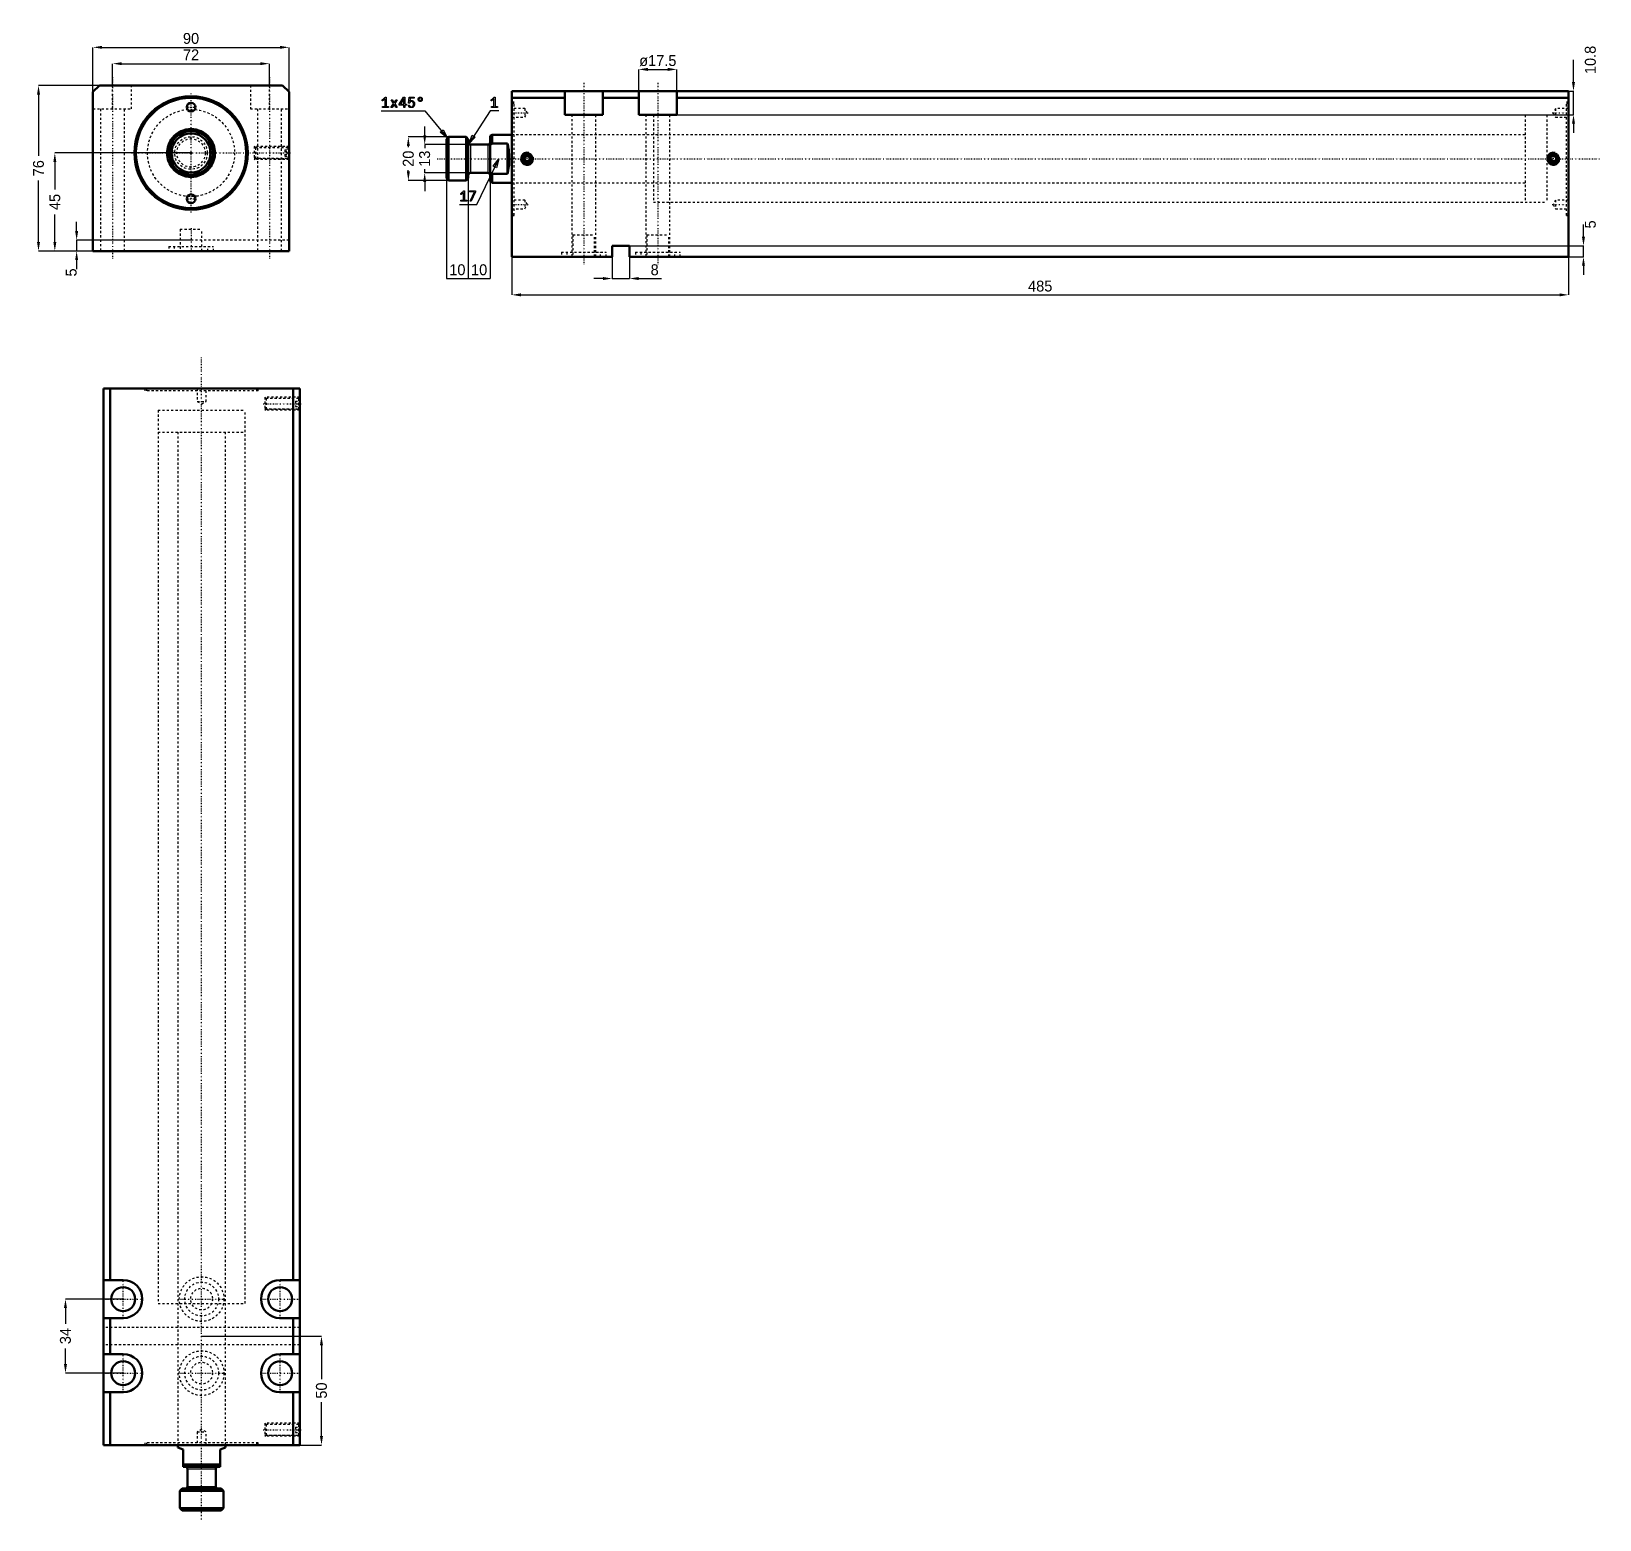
# Model space of a CAD drawing. Header units: millimetres. Extents: x -73 to 646, y -627 to 56.
import ezdxf

# ---------------------------------------------------------------- set-up
doc = ezdxf.new("R2010")
doc.units = ezdxf.units.MM
doc.linetypes.add('Center', pattern=[1.5, 0.45, -0.5, 0.05, -0.5])
doc.linetypes.add('Dashed', pattern=[2, 1, -1])
for name, color, linetype, lineweight in [('2d ConnectionPoints', 7, 'Continuous', 50), ('AM_0', 7, 'Continuous', 50), ('AM_4', 3, 'Continuous', 25), ('AM_5', 3, 'Continuous', 25), ('AM_7', 7, 'Center', 25), ('AM_9', 6, 'Dashed', 25)]:
    doc.layers.add(name, color=color, linetype=linetype, lineweight=lineweight)
doc.dimstyles.new('ISO-25', dxfattribs={"dimtxt": 2.5, "dimasz": 2.5, "dimexe": 1.25, "dimexo": 0.625, "dimtad": 1, "dimtxsty": 'Standard', "dimcen": 2.5, "dimadec": 0, "dimazin": 0, "dimtfac": 1, "dimtmove": 0, "dimatfit": 3, "dimfxl": 0, "dimarcsym": 0})

# ---------------------------------------------------------------- blocks, each defined once
blk = doc.blocks.new('1_JECX_MF_TLA_40_400_0_rod__0_in_JECX_MF_160_TLA_40_400_0__0')
at = {"layer": 'AM_0'}
for p, q in [((-8.5, 5.27), (-8.5, 6.98)), ((8.5, 6.98), (8.5, 5.27)), ((-8.5, -6.98), (-8.5, -5.27)), ((8.5, -5.27), (8.5, -6.98))]:
    blk.add_line(p, q, dxfattribs=at)
for points in [[(-8.5, 6.98), (-9.08, 6.21), (-9.58, 5.4), (-10.02, 4.54), (-10.38, 3.65), (-10.65, 2.74), (-10.85, 1.8), (-10.97, 0.84), (-11, -0.12), (-10.95, -1.07), (-10.81, -2.02), (-10.59, -2.96), (-10.3, -3.87), (-9.92, -4.75), (-9.47, -5.6), (-8.94, -6.4), (-8.5, -6.98)], [(8.5, -6.98), (9.08, -6.21), (9.58, -5.4), (10.02, -4.54), (10.38, -3.65), (10.65, -2.74), (10.85, -1.8), (10.97, -0.84), (11, 0.12), (10.95, 1.07), (10.81, 2.02), (10.59, 2.96), (10.3, 3.87), (9.92, 4.75), (9.47, 5.6), (8.94, 6.4), (8.5, 6.98)]]:
    blk.add_lwpolyline(points, dxfattribs=at)
for radius in [10, 9]:
    blk.add_circle((0, 0), radius, dxfattribs=at)
for radius, start, end in [(11, 39.40057, 140.59943), (10.5, 35.95057, 144.04943), (10.5, 215.95057, 324.04943), (11, 219.40057, 320.59943)]:
    blk.add_arc((0, 0), radius, start, end, dxfattribs=at)
at = {"layer": 'AM_9'}
for p, q in [((-8.5, 5.27), (-8.5, -5.27)), ((8.5, 5.27), (8.5, -5.27))]:
    blk.add_line(p, q, dxfattribs=at)
for radius in [7.5, 6.5]:
    blk.add_circle((0, 0), radius, dxfattribs=at)
blk = doc.blocks.new('2_JECX_MF_EXLA_40_400_0_body__0_in_JECX_MF_160_TLA_40_400_0__0')
at = {"layer": 'AM_0'}
for p, q in [((-42, 31), (-45, 28)), ((42, 31), (-42, 31)), ((45, 28), (42, 31)), ((-45, 28), (-45, -45)), ((45, -45), (45, 28)), ((-45, -45), (45, -45))]:
    blk.add_line(p, q, dxfattribs=at)
for centre, radius in [((0, 0), 26), ((0, 0), 25.3), ((0, 21), 2), ((0, -21), 2)]:
    blk.add_circle(centre, radius, dxfattribs=at)
at = {"layer": 'AM_5', "linetype": 'Dashed'}
for p, q in [((45, 3), (29, 3)), ((45, -3), (29, -3))]:
    blk.add_line(p, q, dxfattribs=at)
at = {"layer": 'AM_7'}
for p, q in [((-36, 34.8), (-36, -48.8)), ((36, 34.8), (36, -48.8)), ((0, -27.3), (0, 27.3)), ((-2.1, 21), (2.1, 21)), ((-27.3, 0), (27.3, 0)), ((28.2, 0), (45.8, 0)), ((-2.1, -21), (2.1, -21)), ((0, -34.5), (0, -45.5))]:
    blk.add_line(p, q, dxfattribs=at)
at = {"layer": 'AM_9'}
for p, q in [((-36, 20.2), (-36, 31)), ((-27.25, 20.2), (-27.25, 31)), ((27.25, 31), (27.25, 20.2)), ((36, 20.2), (36, 31)), ((-45, 20.2), (-27.25, 20.2)), ((-41.5, 20.2), (-41.5, -45)), ((-30.5, -45), (-30.5, 20.2)), ((27.25, 20.2), (45, 20.2)), ((30.5, 20.2), (30.5, -45)), ((41.5, -45), (41.5, 20.2)), ((29.54, 2.46), (29, 3)), ((29, 3), (29, -3)), ((44.5, 2.4), (29, 2.4)), ((44.46, 2.46), (29.54, 2.46)), ((29.54, 2.46), (29.54, -2.46)), ((43, 1.44), (45, 1.44)), ((43, 1.44), (43, -1.44)), ((43, 0.72), (45, 0.72)), ((45, 3), (44.46, 2.46)), ((44.46, 2.46), (44.46, -2.46)), ((45, 1.9), (44.5, 2.4)), ((44.5, 2.4), (44.5, -2.4)), ((29, -2.4), (44.5, -2.4)), ((29, -3), (29.54, -2.46)), ((29.54, -2.46), (44.46, -2.46)), ((43, -0.72), (45, -0.72)), ((43, -1.44), (45, -1.44)), ((44.46, -2.46), (45, -3)), ((44.5, -2.4), (45, -1.9)), ((-5, -35), (5, -35)), ((-5, -35), (-5, -45)), ((5, -45), (5, -35)), ((45, -40), (-45, -40)), ((-10.25, -42.9), (10.25, -42.9)), ((-10.25, -42.9), (-10.25, -45)), ((-7.75, -42.9), (-7.75, -45)), ((7.75, -45), (7.75, -42.9)), ((10.25, -45), (10.25, -42.9))]:
    blk.add_line(p, q, dxfattribs=at)
blk.add_circle((0, 0), 20, dxfattribs=at)
blk = doc.blocks.new('*D3')
at = {"layer": 'AM_5', "color": 0, "lineweight": -2}
for p, q in [((-45, 28), (-45, 48.5)), ((-40.83, 48.5), (40.83, 48.5)), ((45, 28), (45, 48.5))]:
    blk.add_line(p, q, dxfattribs=at)
at = {"layer": 'AM_5', "color": 0}
for points in [[(-40.83, 49.19), (-40.83, 47.81), (-45, 48.5)], [(40.83, 47.81), (40.83, 49.19), (45, 48.5)]]:
    blk.add_solid(points, dxfattribs=at)
at = {"layer": 'Defpoints', "color": 0}
for p in [(45, 48.5), (-45, 28), (45, 28)]:
    blk.add_point(p, dxfattribs=at)
at = {"layer": 'AM_5', "color": 0, "insert": (0, 52.55), "char_height": 5, "attachment_point": 5}
blk.add_mtext('90', dxfattribs=at)
blk = doc.blocks.new('*D4')
at = {"layer": 'AM_5', "color": 0, "lineweight": -2}
for p, q in [((-36, 31), (-36, 41)), ((-31.83, 41), (31.83, 41)), ((36, 31), (36, 41))]:
    blk.add_line(p, q, dxfattribs=at)
at = {"layer": 'AM_5', "color": 0}
for points in [[(-31.83, 41.69), (-31.83, 40.31), (-36, 41)], [(31.83, 40.31), (31.83, 41.69), (36, 41)]]:
    blk.add_solid(points, dxfattribs=at)
at = {"layer": 'Defpoints', "color": 0}
for p in [(36, 41), (-36, 31), (36, 31)]:
    blk.add_point(p, dxfattribs=at)
at = {"layer": 'AM_5', "color": 0, "insert": (0, 45.05), "char_height": 5, "attachment_point": 5}
blk.add_mtext('72', dxfattribs=at)
blk = doc.blocks.new('*D5')
at = {"layer": 'AM_5', "color": 0, "lineweight": -2}
for p, q in [((-42, 31), (-70, 31)), ((-70, 26.83), (-70, -1.31)), ((-70, -40.83), (-70, -12.69)), ((-45, -45), (-70, -45))]:
    blk.add_line(p, q, dxfattribs=at)
at = {"layer": 'AM_5', "color": 0}
for points in [[(-69.31, 26.83), (-70.69, 26.83), (-70, 31)], [(-70.69, -40.83), (-69.31, -40.83), (-70, -45)]]:
    blk.add_solid(points, dxfattribs=at)
at = {"layer": 'Defpoints', "color": 0}
for p in [(-42, 31), (-70, -45), (-45, -45)]:
    blk.add_point(p, dxfattribs=at)
at = {"layer": 'AM_5', "color": 0, "insert": (-70, -7), "char_height": 5, "attachment_point": 5, "rotation": 90}
blk.add_mtext('76', dxfattribs=at)
blk = doc.blocks.new('*D6')
at = {"layer": 'AM_5', "color": 0, "lineweight": -2}
for p, q in [((0, 0), (-62.5, 0)), ((-62.5, -4.17), (-62.5, -16.75)), ((-62.5, -40.83), (-62.5, -28.25)), ((-45, -45), (-62.5, -45))]:
    blk.add_line(p, q, dxfattribs=at)
at = {"layer": 'AM_5', "color": 0}
for points in [[(-61.81, -4.17), (-63.19, -4.17), (-62.5, 0)], [(-63.19, -40.83), (-61.81, -40.83), (-62.5, -45)]]:
    blk.add_solid(points, dxfattribs=at)
at = {"layer": 'Defpoints', "color": 0}
for p in [(0, 0), (-62.5, -45), (-45, -45)]:
    blk.add_point(p, dxfattribs=at)
at = {"layer": 'AM_5', "color": 0, "insert": (-62.5, -22.5), "char_height": 5, "attachment_point": 5, "rotation": 90}
blk.add_mtext('45', dxfattribs=at)
blk = doc.blocks.new('*D7')
at = {"layer": 'AM_5', "color": 0, "lineweight": -2}
for p, q in [((-52.5, -35.83), (-52.5, -31.67)), ((0, -40), (-52.5, -40)), ((-52.5, -40), (-52.5, -45)), ((-45, -45), (-52.5, -45)), ((-52.5, -49.17), (-52.5, -53.33))]:
    blk.add_line(p, q, dxfattribs=at)
at = {"layer": 'AM_5', "color": 0}
for points in [[(-53.19, -35.83), (-51.81, -35.83), (-52.5, -40)], [(-51.81, -49.17), (-53.19, -49.17), (-52.5, -45)]]:
    blk.add_solid(points, dxfattribs=at)
at = {"layer": 'Defpoints', "color": 0}
for p in [(0, -40), (-52.5, -45), (-45, -45)]:
    blk.add_point(p, dxfattribs=at)
at = {"layer": 'AM_5', "color": 0, "insert": (-55, -54.83), "char_height": 5, "attachment_point": 5, "rotation": 90}
blk.add_mtext('5', dxfattribs=at)
blk = doc.blocks.new('1_JECX_MF_TLA_40_400_0_rod__0_in_JECX_MF_160_TLA_40_400_0__4')
at = {"layer": 'AM_0'}
for p, q in [((-11, 0), (-11, -1.19)), ((11, -1.19), (11, 0)), ((-8.5, -2), (-11, -1.19)), ((-8.5, -10), (-8.5, -2)), ((11, -1.19), (8.5, -2)), ((8.5, -2), (8.5, -10)), ((-8.5, -9), (8.5, -9)), ((-8.5, -10), (8.5, -10)), ((-6.5, -11), (-6.5, -19)), ((6.5, -19), (6.5, -11)), ((-9, -20), (-10, -21)), ((-10, -21), (-10, -29)), ((-10, -21), (10, -21)), ((-9, -20), (9, -20)), ((10, -21), (9, -20)), ((10, -29), (10, -21)), ((-10, -29), (10, -29)), ((-10, -29), (-9, -30)), ((-9, -30), (9, -30)), ((9, -30), (10, -29))]:
    blk.add_line(p, q, dxfattribs=at)
for centre, start, end in [((-7.5, -11), 360, 90), ((7.5, -11), 90, 180), ((-7.5, -19), 270, 0), ((7.5, -19), 180, 270)]:
    blk.add_arc(centre, 1, start, end, dxfattribs=at)
at = {"layer": 'AM_4'}
for p, q in [((-6.5, -11), (6.5, -11)), ((-6.5, -19), (6.5, -19))]:
    blk.add_line(p, q, dxfattribs=at)
at = {"layer": 'AM_7'}
blk.add_line((0, -34.25), (0, 499.25), dxfattribs=at)
at = {"layer": 'AM_9'}
for p, q in [((-20, 475), (20, 475)), ((-20, 475), (-20, 465)), ((20, 465), (20, 475)), ((-20, 465), (20, 465)), ((-11, 465), (-11, 0)), ((11, 0), (11, 465))]:
    blk.add_line(p, q, dxfattribs=at)
blk = doc.blocks.new('2_JECX_MF_EXLA_40_400_0_body__0_in_JECX_MF_160_TLA_40_400_0__4')
at = {"layer": 'AM_0'}
for p, q in [((45, 485), (-45, 485)), ((-45, 485), (-45, 0)), ((-42, 485), (-42, 75.75)), ((42, 485), (42, 75.75)), ((45, 485), (45, 0)), ((-36, 75.75), (-45, 75.75)), ((45, 75.75), (36, 75.75)), ((-45, 58.25), (-36, 58.25)), ((-42, 58.25), (-42, 41.75)), ((36, 58.25), (45, 58.25)), ((42, 58.25), (42, 41.75)), ((-36, 41.75), (-45, 41.75)), ((45, 41.75), (36, 41.75)), ((-45, 24.25), (-36, 24.25)), ((-42, 24.25), (-42, 0)), ((36, 24.25), (45, 24.25)), ((42, 24.25), (42, 0)), ((45, 0), (-45, 0))]:
    blk.add_line(p, q, dxfattribs=at)
for centre in [(-36, 67), (36, 67), (-36, 33), (36, 33)]:
    blk.add_circle(centre, 5.5, dxfattribs=at)
for centre, start, end in [((-36, 67), 270, 90), ((36, 67), 90, 270), ((-36, 33), 270, 90), ((36, 33), 90, 270)]:
    blk.add_arc(centre, 8.75, start, end, dxfattribs=at)
at = {"layer": 'AM_5', "linetype": 'Dashed'}
for p, q in [((45, 481), (29, 481)), ((45, 475), (29, 475)), ((45, 10), (29, 10)), ((45, 4), (29, 4))]:
    blk.add_line(p, q, dxfattribs=at)
at = {"layer": 'AM_7'}
for p, q in [((28.2, 478), (45.8, 478)), ((-36, 57.8125), (-36, 76.1875)), ((36, 57.8125), (36, 76.1875)), ((-45.1875, 67), (-26.8125, 67)), ((-10.7625, 67), (10.7625, 67)), ((26.8125, 67), (45.1875, 67)), ((-36, 23.8125), (-36, 42.1875)), ((36, 23.8125), (36, 42.1875)), ((-45.1875, 33), (-26.8125, 33)), ((-10.7625, 33), (10.7625, 33)), ((26.8125, 33), (45.1875, 33)), ((28.2, 7), (45.8, 7))]:
    blk.add_line(p, q, dxfattribs=at)
at = {"layer": 'AM_9'}
for p, q in [((-26, 485), (-26, 484)), ((26, 484), (-26, 484)), ((-25.3, 485), (-25.3, 484)), ((-2, 485), (-2, 479)), ((2, 479), (2, 485)), ((25.3, 484), (25.3, 485)), ((26, 484), (26, 485)), ((-2, 479), (0, 477.8453)), ((-2, 479), (2, 479)), ((0, 477.8453), (2, 479)), ((29, 481), (29, 475)), ((29.5415, 480.4585), (29, 481)), ((44.5, 480.4), (29, 480.4)), ((29, 475.6), (44.5, 475.6)), ((29, 475), (29.5415, 475.5415)), ((44.4585, 480.4585), (29.5415, 480.4585)), ((29.5415, 480.4585), (29.5415, 475.5415)), ((29.5415, 475.5415), (44.4585, 475.5415)), ((43, 479.25), (45, 479.25)), ((43, 479.25), (43, 476.75)), ((43, 478), (45, 478)), ((43, 476.75), (45, 476.75)), ((45, 481), (44.4585, 480.4585)), ((44.4585, 480.4585), (44.4585, 475.5415)), ((44.4585, 475.5415), (45, 475)), ((44.5, 480.4), (44.5, 475.6)), ((45, 479.9), (44.5, 480.4)), ((44.5, 475.6), (45, 476.1)), ((-20, 475), (20, 475)), ((-20, 475), (-20, 65)), ((20, 65), (20, 475)), ((-20, 65), (20, 65)), ((-11, 65), (-11, 0)), ((11, 0), (11, 65)), ((45, 54), (-45, 54)), ((45, 46), (-45, 46)), ((29, 10), (29, 4)), ((29.5415, 9.4585), (29, 10)), ((44.5, 9.4), (29, 9.4)), ((44.4585, 9.4585), (29.5415, 9.4585)), ((29.5415, 9.4585), (29.5415, 4.5415)), ((43, 8.25), (45, 8.25)), ((43, 8.25), (43, 5.75)), ((45, 10), (44.4585, 9.4585)), ((44.4585, 9.4585), (44.4585, 4.5415)), ((45, 8.9), (44.5, 9.4)), ((44.5, 9.4), (44.5, 4.6)), ((26, 1), (-26, 1)), ((-26, 1), (-26, 0)), ((-25.3, 1), (-25.3, 0)), ((0, 7.1547), (-2, 6)), ((-2, 6), (-2, 0)), ((-2, 6), (2, 6)), ((2, 6), (0, 7.1547)), ((2, 0), (2, 6)), ((25.3, 0), (25.3, 1)), ((26, 0), (26, 1)), ((29, 4.6), (44.5, 4.6)), ((29, 4), (29.5415, 4.5415)), ((29.5415, 4.5415), (44.4585, 4.5415)), ((43, 7), (45, 7)), ((43, 5.75), (45, 5.75)), ((44.4585, 4.5415), (45, 4)), ((44.5, 4.6), (45, 5.1))]:
    blk.add_line(p, q, dxfattribs=at)
for centre, radius in [((0, 67), 10.25), ((0, 67), 7.75), ((0, 67), 5), ((0, 33), 10.25), ((0, 33), 7.75), ((0, 33), 5)]:
    blk.add_circle(centre, radius, dxfattribs=at)
blk = doc.blocks.new('*D13')
at = {"layer": 'AM_5', "color": 0, "lineweight": -2}
for p, q in [((4.87, -543.11), (59.87, -543.11)), ((59.87, -547.28), (59.87, -562.86)), ((59.87, -588.94), (59.87, -573.36)), ((49.87, -593.11), (59.87, -593.11))]:
    blk.add_line(p, q, dxfattribs=at)
at = {"layer": 'AM_5', "color": 0}
for points in [[(59.17, -547.28), (60.56, -547.28), (59.87, -543.11)], [(59.17, -588.94), (60.56, -588.94), (59.87, -593.11)]]:
    blk.add_solid(points, dxfattribs=at)
at = {"layer": 'Defpoints', "color": 0}
for p in [(4.87, -543.11), (59.87, -543.11), (49.87, -593.11)]:
    blk.add_point(p, dxfattribs=at)
at = {"layer": 'AM_5', "color": 0, "insert": (59.87, -568.11), "char_height": 5, "attachment_point": 5, "rotation": 90}
blk.add_mtext('50', dxfattribs=at)
blk = doc.blocks.new('*D14')
at = {"layer": 'AM_5', "color": 0, "lineweight": -2}
for p, q in [((-31.13, -526.11), (-57.63, -526.11)), ((-57.63, -530.28), (-57.63, -537.44)), ((-57.63, -555.94), (-57.63, -548.78)), ((-31.13, -560.11), (-57.63, -560.11))]:
    blk.add_line(p, q, dxfattribs=at)
at = {"layer": 'AM_5', "color": 0}
for points in [[(-58.33, -530.28), (-56.94, -530.28), (-57.63, -526.11)], [(-58.33, -555.94), (-56.94, -555.94), (-57.63, -560.11)]]:
    blk.add_solid(points, dxfattribs=at)
at = {"layer": 'Defpoints', "color": 0}
for p in [(-57.63, -526.11), (-31.13, -526.11), (-31.13, -560.11)]:
    blk.add_point(p, dxfattribs=at)
at = {"layer": 'AM_5', "color": 0, "insert": (-57.63, -543.11), "char_height": 5, "attachment_point": 5, "rotation": 90}
blk.add_mtext('34', dxfattribs=at)
blk = doc.blocks.new('1_JECX_MF_TLA_40_400_0_rod__0_in_JECX_MF_160_TLA_40_400_0__2')
at = {"layer": 'AM_0'}
for p, q in [((-29, 10), (-30, 9)), ((-30, 9), (-30, -9)), ((-29, 10), (-29, -10)), ((-21, 10), (-29, 10)), ((-21, 10), (-21, -10)), ((-20, 9), (-21, 10)), ((-20, 9), (-20, -9)), ((-9, 11), (-10, 10.5)), ((-10, 10.5), (-10, -10.5)), ((0, 11), (-9, 11)), ((-9, 11), (-9, 6.98)), ((-11, 6.5), (-19, 6.5)), ((-9, 6.98), (-10, 6.16)), ((-2, 6.98), (-9, 6.98)), ((-2, 6.98), (-2, -6.98)), ((-19, -6.5), (-11, -6.5)), ((-10, -6.16), (-9, -6.98)), ((-9, -6.98), (-2, -6.98)), ((-9, -6.98), (-9, -11)), ((-30, -9), (-29, -10)), ((-29, -10), (-21, -10)), ((-21, -10), (-20, -9)), ((-10, -10.5), (-9, -11)), ((-9, -11), (0, -11))]:
    blk.add_line(p, q, dxfattribs=at)
blk.add_lwpolyline([(-2, -6.98), (-1.81, -6.21), (-1.65, -5.4), (-1.51, -4.54), (-1.39, -3.65), (-1.3, -2.74), (-1.24, -1.8), (-1.2, -0.84), (-1.19, 0.12), (-1.2, 1.07), (-1.25, 2.02), (-1.32, 2.96), (-1.42, 3.87), (-1.54, 4.75), (-1.69, 5.6), (-1.86, 6.4), (-2, 6.98)], dxfattribs=at)
for centre, start, end in [((-19, 7.5), 180, 270), ((-11, 7.5), 270, 0), ((-19, -7.5), 90, 180), ((-11, -7.5), 360, 90)]:
    blk.add_arc(centre, 1, start, end, dxfattribs=at)
at = {"layer": 'AM_4'}
for p, q in [((-19, 6.5), (-19, -6.5)), ((-11, 6.5), (-11, -6.5))]:
    blk.add_line(p, q, dxfattribs=at)
at = {"layer": 'AM_7'}
blk.add_line((-34.25, 0), (499.25, 0), dxfattribs=at)
at = {"layer": 'AM_9'}
for p, q in [((475, 20), (465, 20)), ((465, 20), (465, -20)), ((475, 20), (475, -20)), ((465, 11), (0, 11)), ((0, -11), (465, -11)), ((465, -20), (475, -20))]:
    blk.add_line(p, q, dxfattribs=at)
blk = doc.blocks.new('2_JECX_MF_EXLA_40_400_0_body__0_in_JECX_MF_160_TLA_40_400_0__2')
at = {"layer": 'AM_0'}
for p, q in [((0, -45), (0, 31)), ((485, 31), (0, 31)), ((24.25, 31), (24.25, 20.2)), ((41.75, 20.2), (41.75, 31)), ((58.25, 31), (58.25, 20.2)), ((75.75, 20.2), (75.75, 31)), ((485, -45), (485, 31)), ((24.25, 28), (0, 28)), ((58.25, 28), (41.75, 28)), ((485, 28), (75.75, 28)), ((24.25, 20.2), (41.75, 20.2)), ((58.25, 20.2), (75.75, 20.2)), ((7, 1.44), (5.75, 0.72)), ((5.75, 0.72), (5.75, -0.72)), ((8.25, 0.72), (7, 1.44)), ((8.25, -0.72), (8.25, 0.72)), ((478, 1.44), (476.75, 0.72)), ((476.75, 0.72), (476.75, -0.72)), ((479.25, 0.72), (478, 1.44)), ((479.25, -0.72), (479.25, 0.72)), ((5.75, -0.72), (7, -1.44)), ((7, -1.44), (8.25, -0.72)), ((476.75, -0.72), (478, -1.44)), ((478, -1.44), (479.25, -0.72)), ((46, -40), (46, -45)), ((54, -40), (46, -40)), ((54, -45), (54, -40)), ((46, -45), (0, -45)), ((485, -45), (54, -45))]:
    blk.add_line(p, q, dxfattribs=at)
for centre, radius in [((7, 0), 2.46), ((7, 0), 2.4), ((7, 0), 1.9), ((478, 0), 2.46), ((478, 0), 2.4), ((478, 0), 1.9)]:
    blk.add_circle(centre, radius, dxfattribs=at)
at = {"layer": 'AM_5'}
for centre in [(7, 0), (478, 0)]:
    blk.add_arc(centre, 3, 75, 15, dxfattribs=at)
at = {"layer": 'AM_7'}
for p, q in [((33, 34.8), (33, -48.8)), ((67, 34.8), (67, -48.8)), ((-0.36, 21), (7.51, 21)), ((477.49, 21), (485.36, 21)), ((7, -3.15), (7, 3.15)), ((478, -3.15), (478, 3.15)), ((-0.36, -21), (7.51, -21)), ((477.49, -21), (485.36, -21))]:
    blk.add_line(p, q, dxfattribs=at)
at = {"layer": 'AM_9'}
for p, q in [((1, 26), (0, 26)), ((1, 25.3), (0, 25.3)), ((6, 23), (0, 23)), ((1, -26), (1, 26)), ((7.15, 21), (6, 23)), ((6, 23), (6, 19)), ((479, 23), (477.85, 21)), ((485, 23), (479, 23)), ((479, 23), (479, 19)), ((484, -26), (484, 26)), ((485, 26), (484, 26)), ((485, 25.3), (484, 25.3)), ((0, 19), (6, 19)), ((6, 19), (7.15, 21)), ((27.5, 20.2), (27.5, -45)), ((38.5, -45), (38.5, 20.2)), ((61.5, 20.2), (61.5, -45)), ((475, 20), (65, 20)), ((65, 20), (65, -20)), ((72.5, -45), (72.5, 20.2)), ((475, 20), (475, -20)), ((477.85, 21), (479, 19)), ((479, 19), (485, 19)), ((65, 11), (0, 11)), ((0, -11), (65, -11)), ((6, -19), (0, -19)), ((7.15, -21), (6, -19)), ((6, -19), (6, -23)), ((6, -23), (7.15, -21)), ((65, -20), (475, -20)), ((479, -19), (477.85, -21)), ((477.85, -21), (479, -23)), ((485, -19), (479, -19)), ((479, -19), (479, -23)), ((0, -23), (6, -23)), ((0, -25.3), (1, -25.3)), ((0, -26), (1, -26)), ((479, -23), (485, -23)), ((484, -25.3), (485, -25.3)), ((484, -26), (485, -26)), ((28, -35), (38, -35)), ((28, -35), (28, -45)), ((38, -45), (38, -35)), ((62, -35), (72, -35)), ((62, -35), (62, -45)), ((72, -45), (72, -35)), ((22.75, -42.9), (43.25, -42.9)), ((22.75, -42.9), (22.75, -45)), ((25.25, -42.9), (25.25, -45)), ((40.75, -45), (40.75, -42.9)), ((43.25, -45), (43.25, -42.9)), ((56.75, -42.9), (77.25, -42.9)), ((56.75, -42.9), (56.75, -45)), ((59.25, -42.9), (59.25, -45)), ((74.75, -45), (74.75, -42.9)), ((77.25, -45), (77.25, -42.9))]:
    blk.add_line(p, q, dxfattribs=at)
blk = doc.blocks.new('*D27')
at = {"layer": 'AM_5', "color": 0, "lineweight": -2}
for p, q in [((205.48, 28.37), (205.48, 38.37)), ((209.65, 38.37), (218.82, 38.37)), ((222.98, 28.37), (222.98, 38.37))]:
    blk.add_line(p, q, dxfattribs=at)
at = {"layer": 'AM_5', "color": 0}
for points in [[(209.65, 39.07), (209.65, 37.68), (205.48, 38.37)], [(218.82, 39.07), (218.82, 37.68), (222.98, 38.37)]]:
    blk.add_solid(points, dxfattribs=at)
at = {"layer": 'Defpoints', "color": 0}
for p in [(222.98, 38.37), (205.48, 28.37), (222.98, 28.37)]:
    blk.add_point(p, dxfattribs=at)
at = {"layer": 'AM_5', "color": 0, "insert": (214.23, 42.37), "char_height": 5, "attachment_point": 5}
blk.add_mtext('ø17.5', dxfattribs=at)
blk = doc.blocks.new('*D28')
at = {"layer": 'AM_5', "color": 0, "lineweight": -2}
for p, q in [((634.48, 32.54), (634.48, 42.71)), ((222.98, 28.37), (634.48, 28.37)), ((634.48, 17.57), (634.48, 28.37)), ((222.98, 17.57), (634.48, 17.57)), ((634.48, 13.41), (634.48, 9.24))]:
    blk.add_line(p, q, dxfattribs=at)
at = {"layer": 'AM_5', "color": 0}
for points in [[(633.79, 32.54), (635.18, 32.54), (634.48, 28.37)], [(633.79, 13.41), (635.18, 13.41), (634.48, 17.57)]]:
    blk.add_solid(points, dxfattribs=at)
at = {"layer": 'Defpoints', "color": 0}
for p in [(222.98, 28.37), (634.48, 28.37), (222.98, 17.57)]:
    blk.add_point(p, dxfattribs=at)
at = {"layer": 'AM_5', "color": 0, "insert": (642.23, 42.71), "char_height": 5, "attachment_point": 5, "rotation": 90}
blk.add_mtext('10.8', dxfattribs=at)
blk = doc.blocks.new('*D29')
at = {"layer": 'AM_5', "color": 0, "lineweight": -2}
for p, q in [((147.23, -47.63), (147.23, -65.13)), ((632.23, -47.63), (632.23, -65.13)), ((151.4, -65.13), (628.07, -65.13))]:
    blk.add_line(p, q, dxfattribs=at)
at = {"layer": 'AM_5', "color": 0}
for points in [[(151.4, -64.43), (151.4, -65.82), (147.23, -65.13)], [(628.07, -64.43), (628.07, -65.82), (632.23, -65.13)]]:
    blk.add_solid(points, dxfattribs=at)
at = {"layer": 'Defpoints', "color": 0}
for p in [(147.23, -47.63), (632.23, -47.63), (632.23, -65.13)]:
    blk.add_point(p, dxfattribs=at)
at = {"layer": 'AM_5', "color": 0, "insert": (389.73, -61.13), "char_height": 5, "attachment_point": 5}
blk.add_mtext('485', dxfattribs=at)
blk = doc.blocks.new('*D30')
at = {"layer": 'AM_5', "color": 0, "lineweight": -2}
for p, q in [((127.23, -11.63), (127.23, -57.63)), ((137.23, -10.13), (137.23, -57.63)), ((127.23, -57.63), (137.23, -57.63))]:
    blk.add_line(p, q, dxfattribs=at)
at = {"layer": 'Defpoints', "color": 0}
for p in [(127.23, -11.63), (137.23, -10.13), (137.23, -57.63)]:
    blk.add_point(p, dxfattribs=at)
at = {"layer": 'AM_5', "color": 0, "insert": (132.23, -53.63), "char_height": 5, "attachment_point": 5}
blk.add_mtext('10', dxfattribs=at)
blk = doc.blocks.new('*D31')
at = {"layer": 'AM_5', "color": 0, "lineweight": -2}
for p, q in [((117.23, -11.63), (117.23, -57.63)), ((127.23, -11.63), (127.23, -57.63)), ((117.23, -57.63), (127.23, -57.63))]:
    blk.add_line(p, q, dxfattribs=at)
at = {"layer": 'Defpoints', "color": 0}
for p in [(117.23, -11.63), (127.23, -11.63), (127.23, -57.63)]:
    blk.add_point(p, dxfattribs=at)
at = {"layer": 'AM_5', "color": 0, "insert": (122.23, -53.63), "char_height": 5, "attachment_point": 5}
blk.add_mtext('10', dxfattribs=at)
blk = doc.blocks.new('*D32')
at = {"layer": 'AM_5', "color": 0, "lineweight": -2}
for p, q in [((118.23, 7.37), (99.73, 7.37)), ((99.73, 3.21), (99.73, 2.62)), ((99.73, -8.46), (99.73, -7.88)), ((118.23, -12.63), (99.73, -12.63))]:
    blk.add_line(p, q, dxfattribs=at)
at = {"layer": 'AM_5', "color": 0}
for points in [[(99.04, 3.21), (100.43, 3.21), (99.73, 7.37)], [(99.04, -8.46), (100.43, -8.46), (99.73, -12.63)]]:
    blk.add_solid(points, dxfattribs=at)
at = {"layer": 'Defpoints', "color": 0}
for p in [(99.73, 7.37), (118.23, 7.37), (118.23, -12.63)]:
    blk.add_point(p, dxfattribs=at)
at = {"layer": 'AM_5', "color": 0, "insert": (99.73, -2.63), "char_height": 5, "attachment_point": 5, "rotation": 90}
blk.add_mtext('20', dxfattribs=at)
blk = doc.blocks.new('*D33')
at = {"layer": 'AM_5', "color": 0, "lineweight": -2}
for p, q in [((107.23, 8.04), (107.23, 12.21)), ((128.23, 3.87), (107.23, 3.87)), ((107.23, 3.87), (107.23, 2.21)), ((107.23, -9.13), (107.23, -7.46)), ((128.23, -9.13), (107.23, -9.13)), ((107.23, -13.29), (107.23, -17.46))]:
    blk.add_line(p, q, dxfattribs=at)
at = {"layer": 'AM_5', "color": 0}
for points in [[(106.54, 8.04), (107.93, 8.04), (107.23, 3.87)], [(106.54, -13.29), (107.93, -13.29), (107.23, -9.13)]]:
    blk.add_solid(points, dxfattribs=at)
at = {"layer": 'Defpoints', "color": 0}
for p in [(107.23, 3.87), (128.23, 3.87), (128.23, -9.13)]:
    blk.add_point(p, dxfattribs=at)
at = {"layer": 'AM_5', "color": 0, "insert": (107.23, -2.63), "char_height": 5, "attachment_point": 5, "rotation": 90}
blk.add_mtext('13', dxfattribs=at)
blk = doc.blocks.new('*D34')
at = {"layer": 'AM_5', "color": 0, "lineweight": -2}
for p, q in [((193.23, -42.63), (193.23, -57.63)), ((201.23, -47.63), (201.23, -57.63)), ((189.07, -57.63), (184.9, -57.63)), ((193.23, -57.63), (201.23, -57.63)), ((205.4, -57.63), (215.95, -57.63))]:
    blk.add_line(p, q, dxfattribs=at)
at = {"layer": 'AM_5', "color": 0}
for points in [[(189.07, -56.93), (189.07, -58.32), (193.23, -57.63)], [(205.4, -56.93), (205.4, -58.32), (201.23, -57.63)]]:
    blk.add_solid(points, dxfattribs=at)
at = {"layer": 'Defpoints', "color": 0}
for p in [(193.23, -42.63), (201.23, -47.63), (201.23, -57.63)]:
    blk.add_point(p, dxfattribs=at)
at = {"layer": 'AM_5', "color": 0, "insert": (212.79, -53.63), "char_height": 5, "attachment_point": 5}
blk.add_mtext('8', dxfattribs=at)
blk = doc.blocks.new('*D35')
at = {"layer": 'AM_5', "color": 0, "lineweight": -2}
for p, q in [((639.07, -38.46), (639.07, -32.79)), ((193.23, -42.63), (639.07, -42.63)), ((639.07, -47.63), (639.07, -42.63)), ((201.23, -47.63), (639.07, -47.63)), ((639.07, -51.79), (639.07, -55.96))]:
    blk.add_line(p, q, dxfattribs=at)
at = {"layer": 'AM_5', "color": 0}
for points in [[(638.37, -38.46), (639.76, -38.46), (639.07, -42.63)], [(638.37, -51.79), (639.76, -51.79), (639.07, -47.63)]]:
    blk.add_solid(points, dxfattribs=at)
at = {"layer": 'Defpoints', "color": 0}
for p in [(193.23, -42.63), (201.23, -47.63), (639.07, -47.63)]:
    blk.add_point(p, dxfattribs=at)
at = {"layer": 'AM_5', "color": 0, "insert": (642.23, -32.79), "char_height": 5, "attachment_point": 5, "rotation": 90}
blk.add_mtext('5', dxfattribs=at)

msp = doc.modelspace()

# ---------------------------------------------------------------- linework, layer by layer
at = {"layer": '2d ConnectionPoints'}
for p in [(0, 0), (147.233, -2.625), (4.869, -593.111)]:
    msp.add_point(p, dxfattribs=at)
at = {"layer": 'AM_5'}
for p, q in [((87.233, 19.375), (107.233, 19.375)), ((107.233, 19.375), (117.733, 6.875)), ((137.233, 19.375), (127.526, 4.167)), ((141.233, 19.375), (137.233, 19.375)), ((131.233, -23.625), (141.233, -2.625)), ((123.233, -23.625), (131.233, -23.625))]:
    msp.add_line(p, q, dxfattribs=at)
for points in [[(87.841, 21.291), (89.037, 21.291), (89.037, 24.807), (89.037, 24.807), (88.972, 24.742), (88.864, 24.641), (88.864, 24.641), (88.74, 24.536), (88.65, 24.463), (88.65, 24.463), (88.556, 24.39), (88.414, 24.287), (88.414, 24.287), (88.271, 24.191), (88.175, 24.131), (88.175, 24.131), (88.082, 24.077), (87.952, 24.011), (87.952, 24.011), (87.834, 23.964), (87.763, 23.943), (87.763, 24.437), (87.763, 24.437), (87.851, 24.479), (87.991, 24.559), (87.991, 24.559), (88.139, 24.659), (88.242, 24.737), (88.242, 24.737), (88.345, 24.821), (88.496, 24.95), (88.496, 24.95), (88.641, 25.085), (88.734, 25.178), (88.734, 25.178), (88.823, 25.269), (88.942, 25.397), (88.942, 25.397), (89.043, 25.515), (89.102, 25.587), (89.518, 25.587), (89.518, 21.291), (90.603, 21.291), (90.603, 20.875), (87.841, 20.875), (87.841, 21.291)], [(92.903, 22.659), (91.805, 24.45), (92.374, 24.45), (93.193, 23.094), (94.054, 24.45), (94.571, 24.45), (93.485, 22.701), (94.623, 20.875), (94.047, 20.875), (93.183, 22.279), (92.27, 20.875), (91.743, 20.875), (92.903, 22.659)], [(97.657, 21.915), (95.551, 21.915), (95.551, 22.337), (97.469, 25.587), (98.112, 25.587), (98.112, 22.353), (98.814, 22.353), (98.814, 21.915), (98.112, 21.915), (98.112, 20.875), (97.657, 20.875), (97.657, 21.915)], [(97.664, 22.353), (97.664, 25.041), (96.11, 22.353), (97.664, 22.353)], [(101.115, 20.816), (101.115, 20.816), (100.968, 20.821), (100.759, 20.847), (100.759, 20.847), (100.562, 20.896), (100.439, 20.941), (100.439, 20.941), (100.323, 20.997), (100.167, 21.101), (100.167, 21.101), (100.033, 21.23), (99.956, 21.33), (99.956, 21.33), (99.891, 21.44), (99.821, 21.627), (99.821, 21.627), (99.783, 21.838), (99.776, 21.993), (100.283, 21.993), (100.283, 21.993), (100.292, 21.847), (100.341, 21.656), (100.341, 21.656), (100.433, 21.5), (100.518, 21.414), (100.518, 21.414), (100.618, 21.344), (100.79, 21.268), (100.79, 21.268), (100.988, 21.227), (101.134, 21.219), (101.134, 21.219), (101.26, 21.226), (101.431, 21.262), (101.431, 21.262), (101.583, 21.329), (101.674, 21.391), (101.674, 21.391), (101.755, 21.464), (101.86, 21.59), (101.86, 21.59), (101.944, 21.736), (101.989, 21.843), (101.989, 21.843), (102.025, 21.957), (102.064, 22.136), (102.064, 22.136), (102.086, 22.324), (102.09, 22.454), (102.09, 22.454), (102.086, 22.573), (102.065, 22.747), (102.065, 22.747), (102.027, 22.914), (101.992, 23.021), (101.992, 23.021), (101.949, 23.123), (101.869, 23.26), (101.869, 23.26), (101.772, 23.379), (101.696, 23.449), (101.696, 23.449), (101.613, 23.507), (101.475, 23.57), (101.475, 23.57), (101.319, 23.605), (101.206, 23.611), (101.206, 23.611), (101.085, 23.603), (100.915, 23.561), (100.915, 23.561), (100.757, 23.484), (100.66, 23.413), (100.66, 23.413), (100.571, 23.328), (100.461, 23.178), (100.461, 23.178), (100.38, 23.002), (100.341, 22.87), (99.847, 22.87), (100.185, 25.6), (102.48, 25.6), (102.48, 25.178), (100.647, 25.178), (100.439, 23.614), (100.439, 23.614), (100.507, 23.698), (100.615, 23.808), (100.615, 23.808), (100.728, 23.898), (100.806, 23.947), (100.806, 23.947), (100.888, 23.988), (101.021, 24.032), (101.021, 24.032), (101.167, 24.055), (101.271, 24.06), (101.271, 24.06), (101.43, 24.051), (101.652, 24.006), (101.652, 24.006), (101.855, 23.922), (101.979, 23.845), (101.979, 23.845), (102.093, 23.753), (102.242, 23.592), (102.242, 23.592), (102.366, 23.403), (102.434, 23.262), (102.434, 23.262), (102.49, 23.111), (102.551, 22.872), (102.551, 22.872), (102.584, 22.618), (102.59, 22.441), (102.59, 22.441), (102.583, 22.254), (102.544, 21.991), (102.544, 21.991), (102.472, 21.746), (102.405, 21.594), (102.405, 21.594), (102.325, 21.453), (102.182, 21.267), (102.182, 21.267), (102.013, 21.109), (101.885, 21.021), (101.885, 21.021), (101.747, 20.947), (101.525, 20.867), (101.525, 20.867), (101.285, 20.824), (101.115, 20.816)], [(105.189, 23.67), (105.189, 23.67), (105.087, 23.675), (104.939, 23.703), (104.939, 23.703), (104.798, 23.756), (104.708, 23.804), (104.708, 23.804), (104.624, 23.862), (104.51, 23.963), (104.51, 23.963), (104.413, 24.082), (104.357, 24.17), (104.357, 24.17), (104.311, 24.264), (104.26, 24.411), (104.26, 24.411), (104.233, 24.564), (104.227, 24.671), (104.227, 24.671), (104.233, 24.777), (104.26, 24.931), (104.26, 24.931), (104.311, 25.077), (104.357, 25.171), (104.357, 25.171), (104.413, 25.26), (104.51, 25.378), (104.51, 25.378), (104.624, 25.479), (104.708, 25.537), (104.708, 25.537), (104.798, 25.585), (104.939, 25.638), (104.939, 25.638), (105.087, 25.666), (105.189, 25.672), (105.189, 25.672), (105.292, 25.666), (105.439, 25.638), (105.439, 25.638), (105.579, 25.585), (105.669, 25.537), (105.669, 25.537), (105.753, 25.479), (105.865, 25.378), (105.865, 25.378), (105.961, 25.261), (106.016, 25.173), (106.016, 25.173), (106.063, 25.079), (106.113, 24.933), (106.113, 24.933), (106.14, 24.778), (106.145, 24.671), (106.145, 24.671), (106.14, 24.563), (106.113, 24.409), (106.113, 24.409), (106.063, 24.262), (106.016, 24.168), (106.016, 24.168), (105.961, 24.081), (105.865, 23.963), (105.865, 23.963), (105.753, 23.862), (105.669, 23.804), (105.669, 23.804), (105.579, 23.756), (105.439, 23.703), (105.439, 23.703), (105.292, 23.675), (105.189, 23.67)], [(105.189, 24.066), (105.189, 24.066), (105.251, 24.069), (105.34, 24.086), (105.34, 24.086), (105.424, 24.118), (105.479, 24.147), (105.479, 24.147), (105.53, 24.182), (105.598, 24.243), (105.598, 24.243), (105.656, 24.315), (105.69, 24.368), (105.69, 24.368), (105.718, 24.425), (105.748, 24.514), (105.748, 24.514), (105.765, 24.606), (105.768, 24.671), (105.768, 24.671), (105.765, 24.735), (105.748, 24.827), (105.748, 24.827), (105.718, 24.916), (105.69, 24.973), (105.69, 24.973), (105.656, 25.026), (105.598, 25.098), (105.598, 25.098), (105.53, 25.159), (105.479, 25.194), (105.479, 25.194), (105.424, 25.223), (105.34, 25.255), (105.34, 25.255), (105.251, 25.272), (105.189, 25.275), (105.189, 25.275), (105.128, 25.272), (105.039, 25.255), (105.039, 25.255), (104.953, 25.223), (104.898, 25.194), (104.898, 25.194), (104.847, 25.159), (104.777, 25.098), (104.777, 25.098), (104.718, 25.026), (104.684, 24.973), (104.684, 24.973), (104.655, 24.916), (104.624, 24.827), (104.624, 24.827), (104.608, 24.735), (104.604, 24.671), (104.604, 24.671), (104.608, 24.606), (104.624, 24.514), (104.624, 24.514), (104.655, 24.425), (104.684, 24.368), (104.684, 24.368), (104.718, 24.315), (104.777, 24.243), (104.777, 24.243), (104.847, 24.182), (104.898, 24.147), (104.898, 24.147), (104.953, 24.118), (105.039, 24.086), (105.039, 24.086), (105.128, 24.069), (105.189, 24.066)], [(137.841, 21.291), (139.037, 21.291), (139.037, 24.807), (139.037, 24.807), (138.972, 24.742), (138.864, 24.641), (138.864, 24.641), (138.74, 24.536), (138.65, 24.463), (138.65, 24.463), (138.556, 24.39), (138.414, 24.287), (138.414, 24.287), (138.271, 24.191), (138.175, 24.131), (138.175, 24.131), (138.082, 24.077), (137.952, 24.011), (137.952, 24.011), (137.834, 23.964), (137.763, 23.943), (137.763, 24.437), (137.763, 24.437), (137.851, 24.479), (137.991, 24.559), (137.991, 24.559), (138.139, 24.659), (138.242, 24.737), (138.242, 24.737), (138.345, 24.821), (138.496, 24.95), (138.496, 24.95), (138.641, 25.085), (138.734, 25.178), (138.734, 25.178), (138.823, 25.269), (138.942, 25.397), (138.942, 25.397), (139.043, 25.515), (139.102, 25.587), (139.518, 25.587), (139.518, 21.291), (140.603, 21.291), (140.603, 20.875), (137.841, 20.875), (137.841, 21.291)], [(117.733, 6.875), (114.415, 9.529), (115.691, 10.601), (117.733, 6.875)], [(127.526, 4.167), (129.065, 8.128), (130.47, 7.231), (127.526, 4.167)], [(141.233, -2.625), (140.194, -6.746), (138.689, -6.029), (141.233, -2.625)], [(123.841, -21.709), (125.037, -21.709), (125.037, -18.193), (125.037, -18.193), (124.972, -18.258), (124.864, -18.359), (124.864, -18.359), (124.74, -18.464), (124.65, -18.537), (124.65, -18.537), (124.556, -18.61), (124.414, -18.713), (124.414, -18.713), (124.271, -18.809), (124.175, -18.869), (124.175, -18.869), (124.082, -18.923), (123.952, -18.989), (123.952, -18.989), (123.834, -19.036), (123.763, -19.057), (123.763, -18.563), (123.763, -18.563), (123.851, -18.521), (123.991, -18.441), (123.991, -18.441), (124.139, -18.341), (124.242, -18.263), (124.242, -18.263), (124.345, -18.179), (124.496, -18.05), (124.496, -18.05), (124.641, -17.915), (124.734, -17.822), (124.734, -17.822), (124.823, -17.731), (124.942, -17.603), (124.942, -17.603), (125.043, -17.485), (125.102, -17.413), (125.518, -17.413), (125.518, -21.709), (126.603, -21.709), (126.603, -22.125), (123.841, -22.125), (123.841, -21.709)], [(130.034, -17.868), (127.727, -17.868), (127.727, -17.413), (130.574, -17.413), (130.574, -17.868), (128.637, -22.125), (128.104, -22.125), (130.034, -17.868)]]:
    msp.add_lwpolyline(points, dxfattribs=at)

# ---------------------------------------------------------------- block references
for name, p in [('2_JECX_MF_EXLA_40_400_0_body__0_in_JECX_MF_160_TLA_40_400_0__0', (0, 0)), ('2_JECX_MF_EXLA_40_400_0_body__0_in_JECX_MF_160_TLA_40_400_0__2', (147.233, -2.625)), ('1_JECX_MF_TLA_40_400_0_rod__0_in_JECX_MF_160_TLA_40_400_0__2', (147.233, -2.625)), ('1_JECX_MF_TLA_40_400_0_rod__0_in_JECX_MF_160_TLA_40_400_0__0', (0, 0)), ('1_JECX_MF_TLA_40_400_0_rod__0_in_JECX_MF_160_TLA_40_400_0__4', (4.869, -593.111)), ('2_JECX_MF_EXLA_40_400_0_body__0_in_JECX_MF_160_TLA_40_400_0__4', (4.869, -593.111))]:
    msp.add_blockref(name, p)

# ---------------------------------------------------------------- dimensions: what is measured, and where the dimension line sits
for base, p1, p2, text, override, picture, middle in [((45, 48.5), (-45, 28), (45, 28), '90', {"dimtxt": 5, "dimasz": 4.166667, "dimexe": 0, "dimexo": 0, "dimgap": 1.5}, '*D3', (0, 48.5)), ((36, 41), (-36, 31), (36, 31), '72', {"dimtxt": 5, "dimasz": 4.166667, "dimexe": 0, "dimexo": 0, "dimgap": 1.5}, '*D4', (0, 41)), ((222.983, 38.375), (205.483, 28.375), (222.983, 28.375), 'ø17.5', {"dimtxt": 5, "dimasz": 4.166667, "dimexe": 0, "dimexo": 0, "dimgap": 1.5}, '*D27', (214.233, 38.375)), ((127.233, -57.625), (117.233, -11.625), (127.233, -11.625), '10', {"dimtxt": 5, "dimasz": 0, "dimexe": 0, "dimexo": 0, "dimgap": 1.5}, '*D31', (122.233, -57.625)), ((137.233, -57.625), (127.233, -11.625), (137.233, -10.125), '10', {"dimtxt": 5, "dimasz": 0, "dimexe": 0, "dimexo": 0, "dimgap": 1.5}, '*D30', (132.233, -57.625)), ((201.233, -57.625), (193.233, -42.625), (201.233, -47.625), '8', {"dimtxt": 5, "dimasz": 4.166667, "dimexe": 0, "dimexo": 0, "dimgap": 1.5}, '*D34', (212.788, -57.625)), ((632.233, -65.125), (147.233, -47.625), (632.233, -47.625), '485', {"dimtxt": 5, "dimasz": 4.166667, "dimexe": 0, "dimexo": 0, "dimgap": 1.5}, '*D29', (389.733, -65.125))]:
    dim = msp.add_linear_dim(base=base, p1=p1, p2=p2, text=text, dimstyle='ISO-25', override=override, dxfattribs=at)
    dim.commit()
    dim.dimension.update_dxf_attribs({"geometry": picture, "text_midpoint": middle, "dimtype": 160})
for base, p1, p2, text, picture, middle in [((634.483, 28.375), (222.983, 17.575), (222.983, 28.375), '10.8', '*D28', (642.233, 42.708)), ((-70, -45), (-42, 31), (-45, -45), '76', '*D5', (-70, -7)), ((99.733, 7.375), (118.233, -12.625), (118.233, 7.375), '20', '*D32', (99.733, -2.625)), ((107.233, 3.875), (128.233, -9.125), (128.233, 3.875), '13', '*D33', (107.233, -2.625)), ((-62.5, -45), (0, 0), (-45, -45), '45', '*D6', (-62.5, -22.5)), ((-52.5, -45), (0, -40), (-45, -45), '5', '*D7', (-55, -54.833)), ((639.066, -47.625), (193.233, -42.625), (201.233, -47.625), '5', '*D35', (642.233, -32.792)), ((-57.631, -526.111), (-31.131, -560.111), (-31.131, -526.111), '34', '*D14', (-57.631, -543.111)), ((59.869, -543.111), (49.869, -593.111), (4.869, -543.111), '50', '*D13', (59.869, -568.111))]:
    dim = msp.add_linear_dim(base=base, p1=p1, p2=p2, angle=90, text=text, dimstyle='ISO-25', override={"dimtxt": 5, "dimasz": 4.166667, "dimexe": 0, "dimexo": 0, "dimgap": 1.5}, dxfattribs=at)
    dim.commit()
    dim.dimension.update_dxf_attribs({"geometry": picture, "text_midpoint": middle, "dimtype": 160, "text_rotation": 90})

doc.saveas('drawing.dxf')
